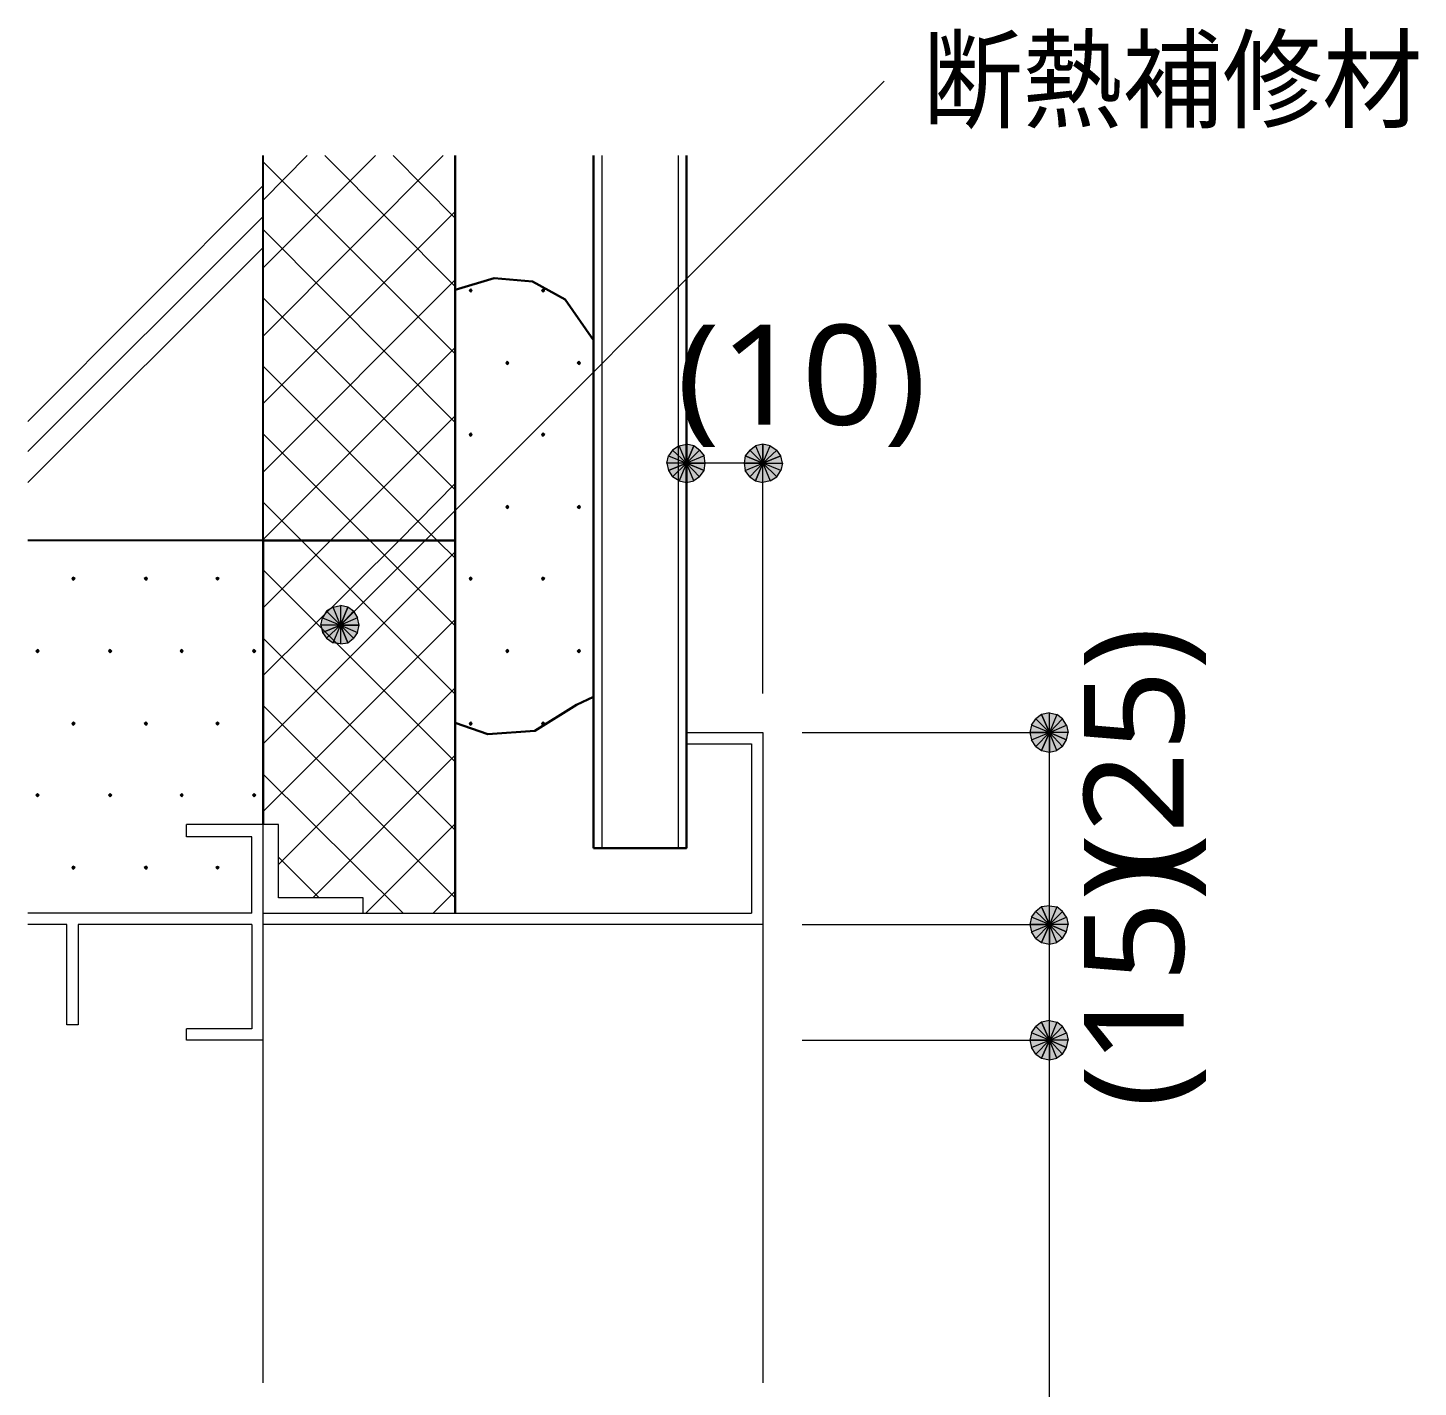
# Model space of a CAD drawing. Header units: millimetres. Extents: x 0 to 420, y 0 to 297.
# Drawn here: x 283.78 to 319.93, y 215.22 to 250.56 of the extents above; entities that cross this region are included whole.
import ezdxf
from ezdxf.enums import TextEntityAlignment as Align

# ---------------------------------------------------------------- set-up
doc = ezdxf.new("R2010")
doc.units = ezdxf.units.MM
doc.styles.add('kst32b', font='NotoSansJP-Variable.ttf')

msp = doc.modelspace()

# ---------------------------------------------------------------- hatches: boundary and pattern name
for points in [[(295.296, 243.776), (295.275, 243.755), (295.254, 243.734), (295.275, 243.713), (295.296, 243.692), (295.317, 243.713), (295.338, 243.734), (295.317, 243.755), (295.296, 243.776)], [(297.18, 243.776), (297.159, 243.755), (297.138, 243.734), (297.159, 243.713), (297.18, 243.692), (297.201, 243.713), (297.222, 243.734), (297.201, 243.755), (297.18, 243.776)], [(296.249, 241.893), (296.228, 241.871), (296.206, 241.85), (296.228, 241.829), (296.249, 241.808), (296.27, 241.829), (296.291, 241.85), (296.27, 241.871), (296.249, 241.893)], [(298.111, 241.893), (298.09, 241.871), (298.069, 241.85), (298.09, 241.829), (298.111, 241.808), (298.132, 241.829), (298.154, 241.85), (298.132, 241.871), (298.111, 241.893)], [(295.296, 240.03), (295.275, 240.009), (295.254, 239.988), (295.275, 239.966), (295.296, 239.945), (295.317, 239.966), (295.338, 239.988), (295.317, 240.009), (295.296, 240.03)], [(297.18, 240.03), (297.159, 240.009), (297.138, 239.988), (297.159, 239.966), (297.18, 239.945), (297.201, 239.966), (297.222, 239.988), (297.201, 240.009), (297.18, 240.03)], [(302.429, 239.437), (302.408, 239.247), (302.895, 239.247), (302.429, 239.437)], [(301.371, 239.056), (301.392, 239.247), (300.905, 239.247), (301.371, 239.056)], [(296.249, 238.146), (296.228, 238.125), (296.206, 238.104), (296.228, 238.083), (296.249, 238.062), (296.27, 238.083), (296.291, 238.104), (296.27, 238.125), (296.249, 238.146)], [(298.111, 238.146), (298.09, 238.125), (298.069, 238.104), (298.09, 238.083), (298.111, 238.062), (298.132, 238.083), (298.154, 238.104), (298.132, 238.125), (298.111, 238.146)], [(284.967, 236.283), (284.946, 236.262), (284.925, 236.241), (284.946, 236.22), (284.967, 236.199), (284.988, 236.22), (285.009, 236.241), (284.988, 236.262), (284.967, 236.283)], [(286.851, 236.283), (286.829, 236.262), (286.808, 236.241), (286.829, 236.22), (286.851, 236.199), (286.872, 236.22), (286.893, 236.241), (286.872, 236.262), (286.851, 236.283)], [(288.713, 236.283), (288.692, 236.262), (288.671, 236.241), (288.692, 236.22), (288.713, 236.199), (288.735, 236.22), (288.756, 236.241), (288.735, 236.262), (288.713, 236.283)], [(295.296, 236.283), (295.275, 236.262), (295.254, 236.241), (295.275, 236.22), (295.296, 236.199), (295.317, 236.22), (295.338, 236.241), (295.317, 236.262), (295.296, 236.283)], [(297.18, 236.283), (297.159, 236.262), (297.138, 236.241), (297.159, 236.22), (297.18, 236.199), (297.201, 236.22), (297.222, 236.241), (297.201, 236.262), (297.18, 236.283)], [(291.444, 234.844), (291.55, 234.696), (291.91, 235.035), (291.444, 234.844)], [(284.036, 234.4), (284.014, 234.379), (283.993, 234.357), (284.014, 234.336), (284.036, 234.315), (284.057, 234.336), (284.078, 234.357), (284.057, 234.379), (284.036, 234.4)], [(285.919, 234.4), (285.898, 234.379), (285.877, 234.357), (285.898, 234.336), (285.919, 234.315), (285.941, 234.336), (285.962, 234.357), (285.941, 234.379), (285.919, 234.4)], [(287.782, 234.4), (287.761, 234.379), (287.74, 234.357), (287.761, 234.336), (287.782, 234.315), (287.803, 234.336), (287.824, 234.357), (287.803, 234.379), (287.782, 234.4)], [(289.666, 234.4), (289.645, 234.379), (289.623, 234.357), (289.645, 234.336), (289.666, 234.315), (289.687, 234.336), (289.708, 234.357), (289.687, 234.379), (289.666, 234.4)], [(296.249, 234.4), (296.228, 234.379), (296.206, 234.357), (296.228, 234.336), (296.249, 234.315), (296.27, 234.336), (296.291, 234.357), (296.27, 234.379), (296.249, 234.4)], [(298.111, 234.4), (298.09, 234.379), (298.069, 234.357), (298.09, 234.336), (298.111, 234.315), (298.132, 234.336), (298.154, 234.357), (298.132, 234.379), (298.111, 234.4)], [(284.967, 232.516), (284.946, 232.495), (284.925, 232.473), (284.946, 232.452), (284.967, 232.431), (284.988, 232.452), (285.009, 232.473), (284.988, 232.495), (284.967, 232.516)], [(286.851, 232.516), (286.829, 232.495), (286.808, 232.473), (286.829, 232.452), (286.851, 232.431), (286.872, 232.452), (286.893, 232.473), (286.872, 232.495), (286.851, 232.516)], [(288.713, 232.516), (288.692, 232.495), (288.671, 232.473), (288.692, 232.452), (288.713, 232.431), (288.735, 232.452), (288.756, 232.473), (288.735, 232.495), (288.713, 232.516)], [(295.296, 232.516), (295.275, 232.495), (295.254, 232.473), (295.275, 232.452), (295.296, 232.431), (295.317, 232.452), (295.338, 232.473), (295.317, 232.495), (295.296, 232.516)], [(297.18, 232.516), (297.159, 232.495), (297.138, 232.473), (297.159, 232.452), (297.18, 232.431), (297.201, 232.452), (297.222, 232.473), (297.201, 232.495), (297.18, 232.516)], [(310.134, 231.775), (310.346, 231.733), (310.346, 232.241), (310.134, 231.775)], [(284.036, 230.653), (284.014, 230.632), (283.993, 230.611), (284.014, 230.59), (284.036, 230.568), (284.057, 230.59), (284.078, 230.611), (284.057, 230.632), (284.036, 230.653)], [(285.919, 230.653), (285.898, 230.632), (285.877, 230.611), (285.898, 230.59), (285.919, 230.568), (285.941, 230.59), (285.962, 230.611), (285.941, 230.632), (285.919, 230.653)], [(287.782, 230.653), (287.761, 230.632), (287.74, 230.611), (287.761, 230.59), (287.782, 230.568), (287.803, 230.59), (287.824, 230.611), (287.803, 230.632), (287.782, 230.653)], [(289.666, 230.653), (289.645, 230.632), (289.623, 230.611), (289.645, 230.59), (289.666, 230.568), (289.687, 230.59), (289.708, 230.611), (289.687, 230.632), (289.666, 230.653)], [(284.967, 228.769), (284.946, 228.748), (284.925, 228.727), (284.946, 228.706), (284.967, 228.685), (284.988, 228.706), (285.009, 228.727), (284.988, 228.748), (284.967, 228.769)], [(286.851, 228.769), (286.829, 228.748), (286.808, 228.727), (286.829, 228.706), (286.851, 228.685), (286.872, 228.706), (286.893, 228.727), (286.872, 228.748), (286.851, 228.769)], [(288.713, 228.769), (288.692, 228.748), (288.671, 228.727), (288.692, 228.706), (288.713, 228.685), (288.735, 228.706), (288.756, 228.727), (288.735, 228.748), (288.713, 228.769)], [(310.134, 226.78), (310.346, 226.737), (310.346, 227.245), (310.134, 226.78)], [(310.134, 223.774), (310.346, 223.732), (310.346, 224.24), (310.134, 223.774)]]:
    msp.add_hatch(color=7).paths.add_polyline_path(points)
h = msp.add_hatch(color=7)
h.paths.add_polyline_path([(301.096, 239.691), (300.905, 239.734), (300.905, 239.247), (301.096, 239.691)])
h.paths.add_polyline_path([(300.905, 239.734), (300.905, 239.247), (300.715, 239.691), (300.905, 239.734)])
h.paths.add_polyline_path([(300.905, 239.247), (300.715, 239.691), (300.546, 239.586), (300.905, 239.247)])
h = msp.add_hatch(color=7)
h.paths.add_polyline_path([(301.392, 239.247), (301.371, 239.437), (300.905, 239.247), (301.392, 239.247)])
h.paths.add_polyline_path([(301.371, 239.437), (300.905, 239.247), (301.244, 239.586), (301.371, 239.437)])
h.paths.add_polyline_path([(300.905, 239.247), (301.244, 239.586), (301.096, 239.691), (300.905, 239.247)])
h = msp.add_hatch(color=7)
h.paths.add_polyline_path([(302.895, 239.734), (302.704, 239.691), (302.895, 239.247), (302.895, 239.734)])
h.paths.add_polyline_path([(302.704, 239.691), (302.895, 239.247), (302.556, 239.586), (302.704, 239.691)])
h.paths.add_polyline_path([(302.895, 239.247), (302.556, 239.586), (302.429, 239.437), (302.895, 239.247)])
h = msp.add_hatch(color=7)
h.paths.add_polyline_path([(303.361, 239.437), (303.255, 239.586), (302.895, 239.247), (303.361, 239.437)])
h.paths.add_polyline_path([(303.255, 239.586), (302.895, 239.247), (303.086, 239.691), (303.255, 239.586)])
h.paths.add_polyline_path([(302.895, 239.247), (303.086, 239.691), (302.895, 239.734), (302.895, 239.247)])
h = msp.add_hatch(color=7)
h.paths.add_polyline_path([(300.546, 239.586), (300.44, 239.437), (300.905, 239.247), (300.546, 239.586)])
h.paths.add_polyline_path([(300.44, 239.437), (300.905, 239.247), (300.397, 239.247), (300.44, 239.437)])
h.paths.add_polyline_path([(300.905, 239.247), (300.397, 239.247), (300.44, 239.056), (300.905, 239.247)])
h = msp.add_hatch(color=7)
h.paths.add_polyline_path([(303.255, 238.887), (303.361, 239.056), (302.895, 239.247), (303.255, 238.887)])
h.paths.add_polyline_path([(303.361, 239.056), (302.895, 239.247), (303.403, 239.247), (303.361, 239.056)])
h.paths.add_polyline_path([(302.895, 239.247), (303.403, 239.247), (303.361, 239.437), (302.895, 239.247)])
h = msp.add_hatch(color=7)
h.paths.add_polyline_path([(300.44, 239.056), (300.546, 238.887), (300.905, 239.247), (300.44, 239.056)])
h.paths.add_polyline_path([(300.546, 238.887), (300.905, 239.247), (300.715, 238.781), (300.546, 238.887)])
h.paths.add_polyline_path([(300.905, 239.247), (300.715, 238.781), (300.905, 238.739), (300.905, 239.247)])
h = msp.add_hatch(color=7)
h.paths.add_polyline_path([(300.905, 238.739), (301.096, 238.781), (300.905, 239.247), (300.905, 238.739)])
h.paths.add_polyline_path([(301.096, 238.781), (300.905, 239.247), (301.244, 238.887), (301.096, 238.781)])
h.paths.add_polyline_path([(300.905, 239.247), (301.244, 238.887), (301.371, 239.056), (300.905, 239.247)])
h = msp.add_hatch(color=7)
h.paths.add_polyline_path([(302.408, 239.247), (302.429, 239.056), (302.895, 239.247), (302.408, 239.247)])
h.paths.add_polyline_path([(302.429, 239.056), (302.895, 239.247), (302.556, 238.887), (302.429, 239.056)])
h.paths.add_polyline_path([(302.895, 239.247), (302.556, 238.887), (302.704, 238.781), (302.895, 239.247)])
h = msp.add_hatch(color=7)
h.paths.add_polyline_path([(302.704, 238.781), (302.895, 238.739), (302.895, 239.247), (302.704, 238.781)])
h.paths.add_polyline_path([(302.895, 238.739), (302.895, 239.247), (303.086, 238.781), (302.895, 238.739)])
h.paths.add_polyline_path([(302.895, 239.247), (303.086, 238.781), (303.255, 238.887), (302.895, 239.247)])
h = msp.add_hatch(color=7)
h.paths.add_polyline_path([(291.55, 235.395), (291.444, 235.225), (291.91, 235.035), (291.55, 235.395)])
h.paths.add_polyline_path([(291.444, 235.225), (291.91, 235.035), (291.402, 235.035), (291.444, 235.225)])
h.paths.add_polyline_path([(291.91, 235.035), (291.402, 235.035), (291.444, 234.844), (291.91, 235.035)])
h = msp.add_hatch(color=7)
h.paths.add_polyline_path([(292.1, 235.5), (291.91, 235.543), (291.91, 235.035), (292.1, 235.5)])
h.paths.add_polyline_path([(291.91, 235.543), (291.91, 235.035), (291.719, 235.5), (291.91, 235.543)])
h.paths.add_polyline_path([(291.91, 235.035), (291.719, 235.5), (291.55, 235.395), (291.91, 235.035)])
h = msp.add_hatch(color=7)
h.paths.add_polyline_path([(292.396, 235.035), (292.354, 235.225), (291.91, 235.035), (292.396, 235.035)])
h.paths.add_polyline_path([(292.354, 235.225), (291.91, 235.035), (292.248, 235.395), (292.354, 235.225)])
h.paths.add_polyline_path([(291.91, 235.035), (292.248, 235.395), (292.1, 235.5), (291.91, 235.035)])
h = msp.add_hatch(color=7)
h.paths.add_polyline_path([(291.55, 234.696), (291.719, 234.569), (291.91, 235.035), (291.55, 234.696)])
h.paths.add_polyline_path([(291.719, 234.569), (291.91, 235.035), (291.91, 234.548), (291.719, 234.569)])
h.paths.add_polyline_path([(291.91, 235.035), (291.91, 234.548), (292.1, 234.569), (291.91, 235.035)])
h = msp.add_hatch(color=7)
h.paths.add_polyline_path([(292.1, 234.569), (292.248, 234.696), (291.91, 235.035), (292.1, 234.569)])
h.paths.add_polyline_path([(292.248, 234.696), (291.91, 235.035), (292.354, 234.844), (292.248, 234.696)])
h.paths.add_polyline_path([(291.91, 235.035), (292.354, 234.844), (292.396, 235.035), (291.91, 235.035)])
h = msp.add_hatch(color=7)
h.paths.add_polyline_path([(310.134, 232.706), (309.986, 232.6), (310.346, 232.241), (310.134, 232.706)])
h.paths.add_polyline_path([(309.986, 232.6), (310.346, 232.241), (309.88, 232.431), (309.986, 232.6)])
h.paths.add_polyline_path([(310.346, 232.241), (309.88, 232.431), (309.838, 232.241), (310.346, 232.241)])
h = msp.add_hatch(color=7)
h.paths.add_polyline_path([(310.684, 232.6), (310.536, 232.706), (310.346, 232.241), (310.684, 232.6)])
h.paths.add_polyline_path([(310.536, 232.706), (310.346, 232.241), (310.346, 232.749), (310.536, 232.706)])
h.paths.add_polyline_path([(310.346, 232.241), (310.346, 232.749), (310.134, 232.706), (310.346, 232.241)])
h = msp.add_hatch(color=7)
h.paths.add_polyline_path([(310.79, 232.05), (310.832, 232.241), (310.346, 232.241), (310.79, 232.05)])
h.paths.add_polyline_path([(310.832, 232.241), (310.346, 232.241), (310.79, 232.431), (310.832, 232.241)])
h.paths.add_polyline_path([(310.346, 232.241), (310.79, 232.431), (310.684, 232.6), (310.346, 232.241)])
h = msp.add_hatch(color=7)
h.paths.add_polyline_path([(309.838, 232.241), (309.88, 232.05), (310.346, 232.241), (309.838, 232.241)])
h.paths.add_polyline_path([(309.88, 232.05), (310.346, 232.241), (309.986, 231.881), (309.88, 232.05)])
h.paths.add_polyline_path([(310.346, 232.241), (309.986, 231.881), (310.134, 231.775), (310.346, 232.241)])
h = msp.add_hatch(color=7)
h.paths.add_polyline_path([(310.346, 231.733), (310.536, 231.775), (310.346, 232.241), (310.346, 231.733)])
h.paths.add_polyline_path([(310.536, 231.775), (310.346, 232.241), (310.684, 231.881), (310.536, 231.775)])
h.paths.add_polyline_path([(310.346, 232.241), (310.684, 231.881), (310.79, 232.05), (310.346, 232.241)])
h = msp.add_hatch(color=7)
h.paths.add_polyline_path([(310.134, 227.711), (309.986, 227.584), (310.346, 227.245), (310.134, 227.711)])
h.paths.add_polyline_path([(309.986, 227.584), (310.346, 227.245), (309.88, 227.436), (309.986, 227.584)])
h.paths.add_polyline_path([(310.346, 227.245), (309.88, 227.436), (309.838, 227.245), (310.346, 227.245)])
h = msp.add_hatch(color=7)
h.paths.add_polyline_path([(310.684, 227.584), (310.536, 227.711), (310.346, 227.245), (310.684, 227.584)])
h.paths.add_polyline_path([(310.536, 227.711), (310.346, 227.245), (310.346, 227.732), (310.536, 227.711)])
h.paths.add_polyline_path([(310.346, 227.245), (310.346, 227.732), (310.134, 227.711), (310.346, 227.245)])
h = msp.add_hatch(color=7)
h.paths.add_polyline_path([(310.79, 227.055), (310.832, 227.245), (310.346, 227.245), (310.79, 227.055)])
h.paths.add_polyline_path([(310.832, 227.245), (310.346, 227.245), (310.79, 227.436), (310.832, 227.245)])
h.paths.add_polyline_path([(310.346, 227.245), (310.79, 227.436), (310.684, 227.584), (310.346, 227.245)])
h = msp.add_hatch(color=7)
h.paths.add_polyline_path([(309.838, 227.245), (309.88, 227.055), (310.346, 227.245), (309.838, 227.245)])
h.paths.add_polyline_path([(309.88, 227.055), (310.346, 227.245), (309.986, 226.886), (309.88, 227.055)])
h.paths.add_polyline_path([(310.346, 227.245), (309.986, 226.886), (310.134, 226.78), (310.346, 227.245)])
h = msp.add_hatch(color=7)
h.paths.add_polyline_path([(310.346, 226.737), (310.536, 226.78), (310.346, 227.245), (310.346, 226.737)])
h.paths.add_polyline_path([(310.536, 226.78), (310.346, 227.245), (310.684, 226.886), (310.536, 226.78)])
h.paths.add_polyline_path([(310.346, 227.245), (310.684, 226.886), (310.79, 227.055), (310.346, 227.245)])
h = msp.add_hatch(color=7)
h.paths.add_polyline_path([(310.134, 224.705), (309.986, 224.599), (310.346, 224.24), (310.134, 224.705)])
h.paths.add_polyline_path([(309.986, 224.599), (310.346, 224.24), (309.88, 224.43), (309.986, 224.599)])
h.paths.add_polyline_path([(310.346, 224.24), (309.88, 224.43), (309.838, 224.24), (310.346, 224.24)])
h = msp.add_hatch(color=7)
h.paths.add_polyline_path([(310.684, 224.599), (310.536, 224.705), (310.346, 224.24), (310.684, 224.599)])
h.paths.add_polyline_path([(310.536, 224.705), (310.346, 224.24), (310.346, 224.748), (310.536, 224.705)])
h.paths.add_polyline_path([(310.346, 224.24), (310.346, 224.748), (310.134, 224.705), (310.346, 224.24)])
h = msp.add_hatch(color=7)
h.paths.add_polyline_path([(310.79, 224.049), (310.832, 224.24), (310.346, 224.24), (310.79, 224.049)])
h.paths.add_polyline_path([(310.832, 224.24), (310.346, 224.24), (310.79, 224.43), (310.832, 224.24)])
h.paths.add_polyline_path([(310.346, 224.24), (310.79, 224.43), (310.684, 224.599), (310.346, 224.24)])
h = msp.add_hatch(color=7)
h.paths.add_polyline_path([(309.838, 224.24), (309.88, 224.049), (310.346, 224.24), (309.838, 224.24)])
h.paths.add_polyline_path([(309.88, 224.049), (310.346, 224.24), (309.986, 223.88), (309.88, 224.049)])
h.paths.add_polyline_path([(310.346, 224.24), (309.986, 223.88), (310.134, 223.774), (310.346, 224.24)])
h = msp.add_hatch(color=7)
h.paths.add_polyline_path([(310.346, 223.732), (310.536, 223.774), (310.346, 224.24), (310.346, 223.732)])
h.paths.add_polyline_path([(310.536, 223.774), (310.346, 224.24), (310.684, 223.88), (310.536, 223.774)])
h.paths.add_polyline_path([(310.346, 224.24), (310.684, 223.88), (310.79, 224.049), (310.346, 224.24)])

# ---------------------------------------------------------------- linework, layer by layer
at = {"lineweight": 13}
for points in [[(291.91, 235.035), (306.049, 249.174)], [(289.899, 246.084), (291.042, 247.248)], [(289.899, 244.327), (292.82, 247.248)], [(289.899, 242.549), (294.577, 247.248)], [(294.894, 242.083), (289.899, 247.079)], [(294.894, 243.84), (291.507, 247.248)], [(294.894, 245.618), (293.285, 247.248)], [(298.704, 247.248), (298.704, 229.235)], [(300.694, 247.248), (300.694, 229.235)], [(283.782, 240.326), (289.899, 246.465)], [(283.782, 239.543), (289.899, 245.66)], [(289.899, 240.792), (294.894, 245.787)], [(294.894, 240.305), (289.899, 245.322)], [(283.782, 238.739), (289.899, 244.856)], [(289.899, 239.014), (294.894, 244.009)], [(294.894, 238.548), (289.899, 243.544)], [(289.899, 237.257), (294.894, 242.253)], [(294.894, 236.77), (294.428, 237.236), (289.899, 241.766)], [(289.899, 235.479), (291.655, 237.236), (294.894, 240.474)], [(294.894, 235.013), (292.671, 237.236), (289.899, 240.009)], [(302.895, 239.247), (300.905, 239.247)], [(300.905, 239.226), (300.905, 239.204)], [(302.895, 233.257), (302.895, 239.268)], [(289.899, 233.722), (293.434, 237.236), (294.894, 238.718)], [(294.894, 233.236), (290.894, 237.236), (289.899, 238.231)], [(289.899, 231.944), (294.894, 236.94)], [(294.894, 231.479), (289.899, 236.474)], [(289.899, 230.187), (294.894, 235.183)], [(294.894, 229.701), (289.899, 234.696)], [(290.301, 228.812), (294.894, 233.405)], [(294.894, 227.944), (289.899, 232.939)], [(300.905, 232.241), (302.895, 232.241)], [(302.895, 232.241), (302.895, 227.245)], [(303.911, 232.241), (310.346, 232.241)], [(310.346, 224.24), (310.346, 227.245), (310.346, 232.241)], [(300.905, 231.944), (302.599, 231.944)], [(302.599, 231.944), (302.599, 227.542)], [(291.19, 227.944), (294.894, 231.648)], [(293.539, 227.542), (289.899, 231.161)], [(290.301, 229.849), (287.909, 229.849)], [(287.909, 229.531), (287.909, 229.849)], [(289.899, 224.24), (289.899, 229.849)], [(292.502, 227.944), (290.301, 227.944), (290.301, 229.849)], [(292.566, 227.542), (294.894, 229.87)], [(289.602, 227.542), (289.602, 229.531), (287.909, 229.531)], [(291.359, 227.944), (290.301, 229.002)], [(294.323, 227.542), (294.894, 228.113)], [(292.502, 227.542), (292.502, 227.944)], [(289.602, 227.542), (283.782, 227.542)], [(289.899, 227.542), (302.599, 227.542)], [(284.798, 224.642), (284.798, 227.245), (283.782, 227.245)], [(289.602, 227.245), (285.094, 227.245), (285.094, 224.642)], [(289.602, 227.245), (289.602, 224.536), (287.909, 224.536)], [(302.895, 227.245), (289.899, 227.245)], [(302.895, 227.245), (302.895, 215.329)], [(303.911, 227.245), (310.346, 227.245)], [(285.094, 224.642), (284.798, 224.642)], [(287.909, 224.24), (287.909, 224.536)], [(289.899, 224.24), (287.909, 224.24)], [(289.899, 215.329), (289.899, 224.24)], [(303.911, 224.24), (310.346, 224.24)], [(303.911, 200.237), (310.346, 200.237), (310.346, 224.24)]]:
    msp.add_lwpolyline(points, dxfattribs=at)
at = {"lineweight": 25}
for points in [[(289.899, 237.236), (289.899, 247.248)], [(289.899, 237.236), (283.782, 237.236)]]:
    msp.add_lwpolyline(points, dxfattribs=at)
at = {"lineweight": 30}
for points in [[(294.894, 227.542), (294.894, 247.248)], [(298.492, 247.248), (298.492, 229.235)], [(300.905, 247.248), (300.905, 229.235), (298.492, 229.235)], [(298.492, 242.443), (297.752, 243.501), (296.905, 243.967), (295.91, 244.052), (294.894, 243.755)], [(289.899, 229.849), (289.899, 237.236), (294.894, 237.236)], [(298.492, 233.172), (298.048, 232.96), (296.968, 232.283), (295.741, 232.198), (294.894, 232.495)]]:
    msp.add_lwpolyline(points, dxfattribs=at)
at = {"lineweight": 0}
for points in [[(295.296, 243.776), (295.275, 243.755), (295.254, 243.734), (295.275, 243.713), (295.296, 243.692), (295.317, 243.713), (295.338, 243.734), (295.317, 243.755)], [(297.18, 243.776), (297.159, 243.755), (297.138, 243.734), (297.159, 243.713), (297.18, 243.692), (297.201, 243.713), (297.222, 243.734), (297.201, 243.755)], [(296.249, 241.893), (296.228, 241.871), (296.206, 241.85), (296.228, 241.829), (296.249, 241.808), (296.27, 241.829), (296.291, 241.85), (296.27, 241.871)], [(298.111, 241.893), (298.09, 241.871), (298.069, 241.85), (298.09, 241.829), (298.111, 241.808), (298.132, 241.829), (298.154, 241.85), (298.132, 241.871)], [(295.296, 240.03), (295.275, 240.009), (295.254, 239.988), (295.275, 239.966), (295.296, 239.945), (295.317, 239.966), (295.338, 239.988), (295.317, 240.009)], [(297.18, 240.03), (297.159, 240.009), (297.138, 239.988), (297.159, 239.966), (297.18, 239.945), (297.201, 239.966), (297.222, 239.988), (297.201, 240.009)], [(300.905, 239.247), (300.715, 239.691), (300.546, 239.586)], [(300.905, 239.734), (300.905, 239.247), (300.715, 239.691)], [(301.096, 239.691), (300.905, 239.734), (300.905, 239.247)], [(300.905, 239.247), (301.244, 239.586), (301.096, 239.691)], [(302.704, 239.691), (302.895, 239.247), (302.556, 239.586)], [(302.895, 239.734), (302.704, 239.691), (302.895, 239.247)], [(302.895, 239.247), (303.086, 239.691), (302.895, 239.734)], [(303.255, 239.586), (302.895, 239.247), (303.086, 239.691)], [(300.44, 239.437), (300.905, 239.247), (300.397, 239.247)], [(300.546, 239.586), (300.44, 239.437), (300.905, 239.247)], [(301.371, 239.437), (300.905, 239.247), (301.244, 239.586)], [(301.392, 239.247), (301.371, 239.437), (300.905, 239.247)], [(302.429, 239.437), (302.408, 239.247), (302.895, 239.247)], [(302.895, 239.247), (302.556, 239.586), (302.429, 239.437)], [(303.361, 239.437), (303.255, 239.586), (302.895, 239.247)], [(302.895, 239.247), (303.403, 239.247), (303.361, 239.437)], [(300.905, 239.247), (300.397, 239.247), (300.44, 239.056)], [(300.44, 239.056), (300.546, 238.887), (300.905, 239.247)], [(300.546, 238.887), (300.905, 239.247), (300.715, 238.781)], [(300.905, 239.247), (300.715, 238.781), (300.905, 238.739)], [(300.905, 238.739), (301.096, 238.781), (300.905, 239.247)], [(301.096, 238.781), (300.905, 239.247), (301.244, 238.887)], [(300.905, 239.247), (301.244, 238.887), (301.371, 239.056)], [(301.371, 239.056), (301.392, 239.247), (300.905, 239.247)], [(302.408, 239.247), (302.429, 239.056), (302.895, 239.247)], [(302.429, 239.056), (302.895, 239.247), (302.556, 238.887)], [(302.895, 239.247), (302.556, 238.887), (302.704, 238.781)], [(302.704, 238.781), (302.895, 238.739), (302.895, 239.247)], [(302.895, 238.739), (302.895, 239.247), (303.086, 238.781)], [(302.895, 239.247), (303.086, 238.781), (303.255, 238.887)], [(303.255, 238.887), (303.361, 239.056), (302.895, 239.247)], [(303.361, 239.056), (302.895, 239.247), (303.403, 239.247)], [(296.249, 238.146), (296.228, 238.125), (296.206, 238.104), (296.228, 238.083), (296.249, 238.062), (296.27, 238.083), (296.291, 238.104), (296.27, 238.125)], [(298.111, 238.146), (298.09, 238.125), (298.069, 238.104), (298.09, 238.083), (298.111, 238.062), (298.132, 238.083), (298.154, 238.104), (298.132, 238.125)], [(284.967, 236.283), (284.946, 236.262), (284.925, 236.241), (284.946, 236.22), (284.967, 236.199), (284.988, 236.22), (285.009, 236.241), (284.988, 236.262)], [(286.851, 236.283), (286.829, 236.262), (286.808, 236.241), (286.829, 236.22), (286.851, 236.199), (286.872, 236.22), (286.893, 236.241), (286.872, 236.262)], [(288.713, 236.283), (288.692, 236.262), (288.671, 236.241), (288.692, 236.22), (288.713, 236.199), (288.735, 236.22), (288.756, 236.241), (288.735, 236.262)], [(295.296, 236.283), (295.275, 236.262), (295.254, 236.241), (295.275, 236.22), (295.296, 236.199), (295.317, 236.22), (295.338, 236.241), (295.317, 236.262)], [(297.18, 236.283), (297.159, 236.262), (297.138, 236.241), (297.159, 236.22), (297.18, 236.199), (297.201, 236.22), (297.222, 236.241), (297.201, 236.262)], [(291.55, 235.395), (291.444, 235.225), (291.91, 235.035)], [(291.91, 235.035), (291.719, 235.5), (291.55, 235.395)], [(291.91, 235.543), (291.91, 235.035), (291.719, 235.5)], [(292.1, 235.5), (291.91, 235.543), (291.91, 235.035)], [(291.91, 235.035), (292.248, 235.395), (292.1, 235.5)], [(292.354, 235.225), (291.91, 235.035), (292.248, 235.395)], [(291.444, 235.225), (291.91, 235.035), (291.402, 235.035)], [(291.91, 235.035), (291.402, 235.035), (291.444, 234.844)], [(291.444, 234.844), (291.55, 234.696), (291.91, 235.035)], [(291.55, 234.696), (291.719, 234.569), (291.91, 235.035)], [(291.719, 234.569), (291.91, 235.035), (291.91, 234.548)], [(292.396, 235.035), (292.354, 235.225), (291.91, 235.035)], [(291.91, 235.035), (291.91, 234.548), (292.1, 234.569)], [(292.1, 234.569), (292.248, 234.696), (291.91, 235.035)], [(292.248, 234.696), (291.91, 235.035), (292.354, 234.844)], [(291.91, 235.035), (292.354, 234.844), (292.396, 235.035)], [(284.036, 234.4), (284.014, 234.379), (283.993, 234.357), (284.014, 234.336), (284.036, 234.315), (284.057, 234.336), (284.078, 234.357), (284.057, 234.379)], [(285.919, 234.4), (285.898, 234.379), (285.877, 234.357), (285.898, 234.336), (285.919, 234.315), (285.941, 234.336), (285.962, 234.357), (285.941, 234.379)], [(287.782, 234.4), (287.761, 234.379), (287.74, 234.357), (287.761, 234.336), (287.782, 234.315), (287.803, 234.336), (287.824, 234.357), (287.803, 234.379)], [(289.666, 234.4), (289.645, 234.379), (289.623, 234.357), (289.645, 234.336), (289.666, 234.315), (289.687, 234.336), (289.708, 234.357), (289.687, 234.379)], [(296.249, 234.4), (296.228, 234.379), (296.206, 234.357), (296.228, 234.336), (296.249, 234.315), (296.27, 234.336), (296.291, 234.357), (296.27, 234.379)], [(298.111, 234.4), (298.09, 234.379), (298.069, 234.357), (298.09, 234.336), (298.111, 234.315), (298.132, 234.336), (298.154, 234.357), (298.132, 234.379)], [(284.967, 232.516), (284.946, 232.495), (284.925, 232.473), (284.946, 232.452), (284.967, 232.431), (284.988, 232.452), (285.009, 232.473), (284.988, 232.495)], [(286.851, 232.516), (286.829, 232.495), (286.808, 232.473), (286.829, 232.452), (286.851, 232.431), (286.872, 232.452), (286.893, 232.473), (286.872, 232.495)], [(288.713, 232.516), (288.692, 232.495), (288.671, 232.473), (288.692, 232.452), (288.713, 232.431), (288.735, 232.452), (288.756, 232.473), (288.735, 232.495)], [(295.296, 232.516), (295.275, 232.495), (295.254, 232.473), (295.275, 232.452), (295.296, 232.431), (295.317, 232.452), (295.338, 232.473), (295.317, 232.495)], [(297.18, 232.516), (297.159, 232.495), (297.138, 232.473), (297.159, 232.452), (297.18, 232.431), (297.201, 232.452), (297.222, 232.473), (297.201, 232.495)], [(309.986, 232.6), (310.346, 232.241), (309.88, 232.431)], [(310.134, 232.706), (309.986, 232.6), (310.346, 232.241)], [(310.346, 232.241), (310.346, 232.749), (310.134, 232.706)], [(310.536, 232.706), (310.346, 232.241), (310.346, 232.749)], [(310.684, 232.6), (310.536, 232.706), (310.346, 232.241)], [(310.346, 232.241), (310.79, 232.431), (310.684, 232.6)], [(310.346, 232.241), (309.88, 232.431), (309.838, 232.241)], [(309.838, 232.241), (309.88, 232.05), (310.346, 232.241)], [(309.88, 232.05), (310.346, 232.241), (309.986, 231.881)], [(310.346, 232.241), (309.986, 231.881), (310.134, 231.775)], [(310.134, 231.775), (310.346, 231.733), (310.346, 232.241)], [(310.832, 232.241), (310.346, 232.241), (310.79, 232.431)], [(310.346, 231.733), (310.536, 231.775), (310.346, 232.241)], [(310.536, 231.775), (310.346, 232.241), (310.684, 231.881)], [(310.346, 232.241), (310.684, 231.881), (310.79, 232.05)], [(310.79, 232.05), (310.832, 232.241), (310.346, 232.241)], [(284.036, 230.653), (284.014, 230.632), (283.993, 230.611), (284.014, 230.59), (284.036, 230.568), (284.057, 230.59), (284.078, 230.611), (284.057, 230.632)], [(285.919, 230.653), (285.898, 230.632), (285.877, 230.611), (285.898, 230.59), (285.919, 230.568), (285.941, 230.59), (285.962, 230.611), (285.941, 230.632)], [(287.782, 230.653), (287.761, 230.632), (287.74, 230.611), (287.761, 230.59), (287.782, 230.568), (287.803, 230.59), (287.824, 230.611), (287.803, 230.632)], [(289.666, 230.653), (289.645, 230.632), (289.623, 230.611), (289.645, 230.59), (289.666, 230.568), (289.687, 230.59), (289.708, 230.611), (289.687, 230.632)], [(284.967, 228.769), (284.946, 228.748), (284.925, 228.727), (284.946, 228.706), (284.967, 228.685), (284.988, 228.706), (285.009, 228.727), (284.988, 228.748)], [(286.851, 228.769), (286.829, 228.748), (286.808, 228.727), (286.829, 228.706), (286.851, 228.685), (286.872, 228.706), (286.893, 228.727), (286.872, 228.748)], [(288.713, 228.769), (288.692, 228.748), (288.671, 228.727), (288.692, 228.706), (288.713, 228.685), (288.735, 228.706), (288.756, 228.727), (288.735, 228.748)], [(310.346, 227.245), (309.88, 227.436), (309.838, 227.245)], [(309.986, 227.584), (310.346, 227.245), (309.88, 227.436)], [(310.134, 227.711), (309.986, 227.584), (310.346, 227.245)], [(310.346, 227.245), (310.346, 227.732), (310.134, 227.711)], [(310.536, 227.711), (310.346, 227.245), (310.346, 227.732)], [(310.684, 227.584), (310.536, 227.711), (310.346, 227.245)], [(310.346, 227.245), (310.79, 227.436), (310.684, 227.584)], [(310.832, 227.245), (310.346, 227.245), (310.79, 227.436)], [(309.838, 227.245), (309.88, 227.055), (310.346, 227.245)], [(309.88, 227.055), (310.346, 227.245), (309.986, 226.886)], [(310.346, 227.245), (309.986, 226.886), (310.134, 226.78)], [(310.134, 226.78), (310.346, 226.737), (310.346, 227.245)], [(310.346, 226.737), (310.536, 226.78), (310.346, 227.245)], [(310.536, 226.78), (310.346, 227.245), (310.684, 226.886)], [(310.346, 227.245), (310.684, 226.886), (310.79, 227.055)], [(310.79, 227.055), (310.832, 227.245), (310.346, 227.245)], [(309.986, 224.599), (310.346, 224.24), (309.88, 224.43)], [(310.134, 224.705), (309.986, 224.599), (310.346, 224.24)], [(310.346, 224.24), (310.346, 224.748), (310.134, 224.705)], [(310.536, 224.705), (310.346, 224.24), (310.346, 224.748)], [(310.684, 224.599), (310.536, 224.705), (310.346, 224.24)], [(310.346, 224.24), (310.79, 224.43), (310.684, 224.599)], [(310.346, 224.24), (309.88, 224.43), (309.838, 224.24)], [(309.838, 224.24), (309.88, 224.049), (310.346, 224.24)], [(309.88, 224.049), (310.346, 224.24), (309.986, 223.88)], [(310.346, 224.24), (309.986, 223.88), (310.134, 223.774)], [(310.134, 223.774), (310.346, 223.732), (310.346, 224.24)], [(310.832, 224.24), (310.346, 224.24), (310.79, 224.43)], [(310.346, 223.732), (310.536, 223.774), (310.346, 224.24)], [(310.536, 223.774), (310.346, 224.24), (310.684, 223.88)], [(310.346, 224.24), (310.684, 223.88), (310.79, 224.049)], [(310.79, 224.049), (310.832, 224.24), (310.346, 224.24)]]:
    msp.add_lwpolyline(points, close=True, dxfattribs=at)

# ---------------------------------------------------------------- texts
at = {"style": 'kst32b'}
for s, height, p, p2 in [('断熱補修材', 2.0791, (307.044, 248.179), (320.038, 248.179)), ('(10)', 2.5989, (300.651, 240.242), (307.149, 240.242)), ('(25)', 2.5989, (313.838, 228.494), (313.838, 234.991)), ('(15)', 2.5989, (313.838, 222.483), (313.838, 228.98))]:
    msp.add_text(s, height=height, dxfattribs=at).set_placement(p, p2, align=Align.FIT)

doc.saveas('drawing.dxf')
